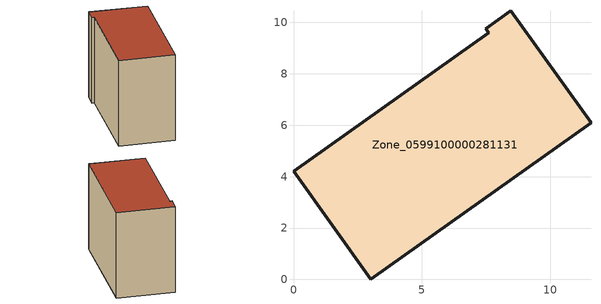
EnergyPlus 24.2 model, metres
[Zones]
Zone_0599100000281131
 floor ground (C_G): 8.46,10.46 11.58,6.1 3.01,0 0,4.2 7.6,9.6 7.48,9.76 z0
 wall outside (C_F): 11.58,6.1 8.46,10.46 7.48,9.76 7.6,9.6 0,4.2 3.01,0 11.58,6.1 z0:8.35
 roof outside (C_R): 3.01,0 11.58,6.1 8.46,10.46 7.48,9.76 7.6,9.6 0,4.2 z8.35
[BUILDING]
Pand.0599100000281131: North Axis=0; Terrain=City; Loads Convergence Tolerance Value=0.04; Temperature Convergence Tolerance Value=0.4; Solar Distribution=FullExterior; Maximum Number of Warmup Days=25; Minimum Number of Warmup Days=1
[Site:Location]
Rotterdam.The.Hague.AP_ZH_NLD Design_Conditions: Latitude=51.96; Longitude=4.45; Time Zone=1; Elevation=-4.5
[SITE:GROUNDTEMPERATURE:BUILDINGSURFACE]
18, 18, 18, 18, 18, 18, 18, 18, 18, 18, 18, 18
[MATERIAL] Thermal Absorptance=0.9; Solar Absorptance=0.7; Visible Absorptance=0.7
Name | Roughness | Thickness | Conductivity | Density | Specific Heat
G.TI.1975-1991 | MediumSmooth | 0.15 | 0.288461 | 540 | 1210
F.TI.1975-1991 | Rough | 0.3 | 0.230769 | 1920 | 840
R.TI.1975-1991 | MediumRough | 0.2 | 0.153846 | 1500 | 1000
[CONSTRUCTION]
C_G: G.TI.1975-1991
C_F: F.TI.1975-1991
C_R: R.TI.1975-1991
[ZONE]
Zone_0599100000281131: Type=1; Multiplier=1; Ceiling Height=Autocalculate; Volume=Autocalculate; Floor Area=autocalculate; Part of Total Floor Area=Yes
[ZONEINFILTRATION:DESIGNFLOWRATE]
Infil_Zone_0599100000281131: Zone or ZoneList or Space or SpaceList=Zone_0599100000281131; Schedule=AlwaysOn; Design Flow Rate Calculation Method=Flow/Area; Flow Rate per Floor Area=0.003; Constant Term Coefficient=1; Temperature Term Coefficient=0; Velocity Term Coefficient=0; Velocity Squared Term Coefficient=0
[HVACTEMPLATE:ZONE:IDEALLOADSAIRSYSTEM]
Zone_0599100000281131: Maximum Heating Supply Air Temperature=50; Minimum Cooling Supply Air Temperature=13; Maximum Heating Supply Air Humidity Ratio=0.0156; Minimum Cooling Supply Air Humidity Ratio=0.0077; Heating Limit=NoLimit; Cooling Limit=NoLimit; Dehumidification Control Type=ConstantSensibleHeatRatio; Cooling Sensible Heat Ratio=0.7; Dehumidification Setpoint=60; Humidification Control Type=None; Humidification Setpoint=30; Outdoor Air Method=None; Outdoor Air Flow Rate per Person=0.00944; Outdoor Air Flow Rate per Zone Floor Area=0; Outdoor Air Flow Rate per Zone=0; Demand Controlled Ventilation Type=None; Outdoor Air Economizer Type=NoEconomizer; Heat Recovery Type=None; Sensible Heat Recovery Effectiveness=0.7; Latent Heat Recovery Effectiveness=0.65
[ZONECONTROL:THERMOSTAT]
ThermostatControl_Zone_0599100000281131: Zone or ZoneList=Zone_0599100000281131; Control Type Schedule=DualSetpointControlType; Control 1=Thermostat_Zone_0599100000281131; Temperature Difference Between Cutout And Setpoint=0
[THERMOSTATSETPOINT:DUALSETPOINT]
Thermostat_Zone_0599100000281131: Heating Setpoint Temperature Schedule=HeatingSetpoint_Zone_0599100000281131; Cooling Setpoint Temperature Schedule=CoolingSetpoint_Zone_0599100000281131
[SCHEDULE:COMPACT]
HeatingSetpoint_Zone_0599100000281131: Through: 12/31, For: AllDays, Until: 24:00, 21
CoolingSetpoint_Zone_0599100000281131: Through: 12/31, For: AllDays, Until: 24:00, 24
DualSetpointControlType: Through: 12/31, For: AllDays, Until: 24:00, 4
AlwaysOn: Through: 12/31, For: AllDays, Until: 24:00, 1
